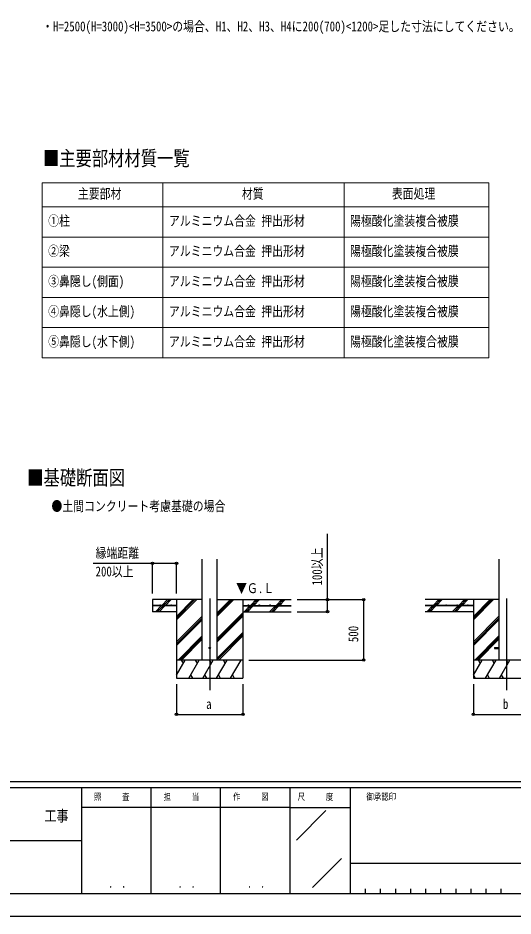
# Model space of a CAD drawing. Units: millimetres, scale not verified. Extents: x -10512 to 10512, y -7425 to 7425.
# Drawn here: x 2712 to 6812, y -7425 to 13 of the extents above; entities that cross this region are included whole.
import ezdxf
from ezdxf.enums import TextEntityAlignment as Align

# ---------------------------------------------------------------- set-up
doc = ezdxf.new("R2010")
doc.units = ezdxf.units.MM
doc.header["$LTSCALE"] = 30
doc.layers.add('0-1_TABLE1', color=7, linetype='Continuous', lineweight=18)
for name, color, linetype in [('0-2_USER1', 3, 'Continuous'), ('0-3_YKK_12', 2, 'Continuous'), ('0-4_YKK_13', 4, 'Continuous'), ('0-5_YKK_A1', 4, 'Continuous'), ('0-6_YKK_D', 6, 'Continuous'), ('0-7_YKK_ZWAK', 7, 'Continuous')]:
    doc.layers.add(name, color=color, linetype=linetype)
doc.styles.add('ＭＳ ゴシック', font='')
doc.styles.get('ＭＳ ゴシック').set_extended_font_data('MS Gothic')

msp = doc.modelspace()

# ---------------------------------------------------------------- linework, layer by layer
at = {"layer": '0-1_TABLE1'}
for p, q in [((2912.55, -1351.62), (6612.55, -1351.62)), ((2912.55, -1351.62), (2912.55, -2801.62)), ((3912.55, -1351.62), (3912.55, -2801.62)), ((5412.55, -1351.62), (5412.55, -2801.62)), ((6612.55, -1351.62), (6612.55, -2801.62)), ((2912.55, -1551.62), (6612.55, -1551.62)), ((2912.55, -1801.62), (6612.55, -1801.62)), ((2912.55, -2051.62), (6612.55, -2051.62)), ((2912.55, -2301.62), (6612.55, -2301.62)), ((2912.55, -2551.62), (6612.55, -2551.62)), ((2912.55, -2801.62), (6612.55, -2801.62))]:
    msp.add_line(p, q, dxfattribs=at)
at = {"layer": '0-3_YKK_12'}
for p, q in [((4300.55, -4795.29), (4300.55, -5554.5)), ((6758.55, -4795.29), (6758.55, -5554.5))]:
    msp.add_line(p, q, dxfattribs=at)
at = {"layer": '0-4_YKK_13'}
for p, q in [((6658.55, -5200), (6658.55, -5209)), ((6658.55, -5200), (6696.05, -5200)), ((6658.55, -5209), (6696.05, -5209))]:
    msp.add_line(p, q, dxfattribs=at)
msp.add_circle((4300.55, -5204.5), 5, dxfattribs=at)
at = {"layer": '0-5_YKK_A1'}
for p, q in [((4238.05, -5304.5), (4238.05, -4469.15)), ((4363.05, -5304.5), (4363.05, -4469.15)), ((6696.05, -4468.15), (6696.05, -5304.5)), ((3904.51, -4852), (3952.01, -4804.5)), ((3918.66, -4852), (3966.16, -4804.5)), ((3932.8, -4852), (3980.3, -4804.5)), ((4025.55, -4804.5), (4025.55, -5454.5)), ((4025.55, -4971.38), (4192.43, -4804.5)), ((4025.55, -4957.24), (4178.29, -4804.5)), ((4025.55, -4943.1), (4164.15, -4804.5)), ((4363.05, -4942.25), (4500.8, -4804.5)), ((4363.05, -4928.11), (4486.66, -4804.5)), ((4363.05, -4913.96), (4472.51, -4804.5)), ((4363.05, -4804.5), (4975.55, -4804.5)), ((4575.55, -4804.5), (4575.55, -5454.5)), ((4637.15, -4852), (4684.65, -4804.5)), ((4651.29, -4852), (4698.79, -4804.5)), ((4665.43, -4852), (4712.93, -4804.5)), ((4849.28, -4852), (4896.78, -4804.5)), ((4863.42, -4852), (4910.92, -4804.5)), ((4877.56, -4852), (4925.06, -4804.5)), ((6696.05, -4804.5), (6083.55, -4804.5)), ((6150.38, -4852), (6197.88, -4804.5)), ((6169.38, -4847.14), (6212.02, -4804.5)), ((6178.67, -4852), (6226.17, -4804.5)), ((6362.51, -4852), (6410.01, -4804.5)), ((6376.66, -4852), (6424.16, -4804.5)), ((6390.8, -4852), (6438.3, -4804.5)), ((6483.55, -4804.5), (6483.55, -5454.5)), ((6483.55, -4971.38), (6650.43, -4804.5)), ((6483.55, -4957.24), (6636.29, -4804.5)), ((6483.55, -4943.1), (6622.15, -4804.5)), ((4025.55, -4852), (3825.55, -4852)), ((4025.55, -4857), (3825.55, -4857)), ((4025.55, -4904.5), (3825.55, -4904.5)), ((3853.42, -4903.1), (3899.51, -4857)), ((3866.16, -4904.5), (3913.66, -4857)), ((3880.3, -4904.5), (3927.8, -4857)), ((4025.55, -4852), (4025.55, -4857)), ((4575.55, -4852), (4975.55, -4852)), ((4575.55, -4852), (4575.55, -4857)), ((4575.55, -4857), (4975.55, -4857)), ((4575.55, -4904.5), (4975.55, -4904.5)), ((4584.65, -4904.5), (4632.15, -4857)), ((4598.79, -4904.5), (4646.29, -4857)), ((4612.93, -4904.5), (4660.43, -4857)), ((4796.78, -4904.5), (4844.28, -4857)), ((4810.92, -4904.5), (4858.42, -4857)), ((4825.06, -4904.5), (4872.56, -4857)), ((6483.55, -4852), (6083.55, -4852)), ((6483.55, -4857), (6083.55, -4857)), ((6483.55, -4904.5), (6083.55, -4904.5)), ((6097.88, -4904.5), (6145.38, -4857)), ((6112.02, -4904.5), (6159.52, -4857)), ((6126.17, -4904.5), (6173.67, -4857)), ((6164.52, -4852), (6166.19, -4850.33)), ((6311.42, -4903.1), (6357.51, -4857)), ((6324.16, -4904.5), (6371.66, -4857)), ((6338.3, -4904.5), (6385.8, -4857)), ((6483.55, -4852), (6483.55, -4857)), ((4025.55, -5155.23), (4238.05, -4942.73)), ((4025.55, -5169.37), (4238.05, -4956.87)), ((4025.55, -5183.51), (4238.05, -4971.01)), ((4363.05, -5126.09), (4575.55, -4913.6)), ((4363.05, -5140.24), (4575.55, -4927.74)), ((4363.05, -5154.38), (4575.55, -4941.88)), ((6483.55, -5155.23), (6696.05, -4942.73)), ((6483.55, -5169.37), (6696.05, -4956.87)), ((6483.55, -5183.51), (6696.05, -4971.01)), ((4038.41, -5304.5), (4238.05, -5104.86)), ((4052.55, -5304.5), (4238.05, -5119)), ((4363.05, -5288.22), (4575.55, -5075.73)), ((4363.05, -5302.37), (4575.55, -5089.87)), ((4375.06, -5304.5), (4575.55, -5104.01)), ((6496.41, -5304.5), (6696.05, -5104.86)), ((6510.55, -5304.5), (6696.05, -5119)), ((4066.69, -5304.5), (4238.05, -5133.14)), ((6524.69, -5304.5), (6696.05, -5133.14)), ((4575.55, -5304.5), (4025.55, -5304.5)), ((4025.55, -5429.95), (4097.98, -5304.5)), ((4082.98, -5330.48), (4067.98, -5304.5)), ((4126.85, -5454.5), (4213.45, -5304.5)), ((4198.45, -5330.48), (4183.45, -5304.5)), ((4242.32, -5454.5), (4328.92, -5304.5)), ((4313.92, -5330.48), (4298.92, -5304.5)), ((4357.79, -5454.5), (4444.39, -5304.5)), ((4429.39, -5330.48), (4414.39, -5304.5)), ((4473.26, -5454.5), (4559.86, -5304.5)), ((4529.86, -5304.5), (4529.86, -5304.5)), ((7033.55, -5304.5), (6483.55, -5304.5)), ((6483.55, -5429.95), (6555.98, -5304.5)), ((6540.98, -5330.48), (6525.98, -5304.5)), ((6584.85, -5454.5), (6671.45, -5304.5)), ((6656.45, -5330.48), (6641.45, -5304.5)), ((6700.32, -5454.5), (6786.92, -5304.5)), ((6771.92, -5330.48), (6756.92, -5304.5)), ((4141.84, -5428.52), (4156.84, -5454.5)), ((4257.31, -5428.52), (4272.31, -5454.5)), ((4372.79, -5428.52), (4387.79, -5454.5)), ((4488.26, -5428.52), (4503.25, -5454.5)), ((6484.38, -5428.52), (6499.37, -5454.5)), ((6599.84, -5428.52), (6614.84, -5454.5)), ((6715.31, -5428.52), (6730.31, -5454.5)), ((4025.55, -5454.5), (4575.55, -5454.5)), ((6483.55, -5454.5), (7033.55, -5454.5))]:
    msp.add_line(p, q, dxfattribs=at)
msp.add_lwpolyline([(4238.05, -4804.5), (3825.55, -4804.5), (3825.55, -4904.5)], dxfattribs=at)
for centre in [(3890.55, -4849.5), (3980.55, -4849.5), (4620.55, -4849.5), (4710.55, -4849.5), (4800.55, -4849.5), (4890.55, -4849.5), (6168.55, -4849.5), (6258.55, -4849.5), (6348.55, -4849.5), (6438.55, -4849.5)]:
    msp.add_circle(centre, 2.5, dxfattribs=at)
at = {"layer": '0-6_YKK_D'}
for p, q in [((3825.55, -4754.5), (3825.55, -4503.5)), ((4025.55, -4754.5), (4025.55, -4503.5)), ((5025.55, -4804.5), (5576.55, -4804.5)), ((5025.55, -4804.5), (5276.55, -4804.5)), ((5575.55, -5304.5), (5575.55, -4804.5)), ((5025.55, -4904.5), (5276.55, -4904.5)), ((4625.55, -5304.5), (5576.55, -5304.5)), ((4025.55, -5504.5), (4025.55, -5755.5)), ((4575.55, -5504.5), (4575.55, -5755.5)), ((6483.55, -5504.5), (6483.55, -5755.5)), ((4025.55, -5754.5), (4575.55, -5754.5)), ((6483.55, -5754.5), (7033.55, -5754.5))]:
    msp.add_line(p, q, dxfattribs=at)
for points in [[(5275.55, -4904.5), (5275.55, -4804.5), (5275.55, -4259.5)], [(4025.55, -4504.5), (3825.55, -4504.5), (3335.05, -4504.5)]]:
    msp.add_lwpolyline(points, dxfattribs=at)
for centre in [(3825.55, -4504.5), (4025.55, -4504.5), (5275.55, -4804.5), (5575.55, -4804.5), (5275.55, -4904.5), (5575.55, -5304.5), (4025.55, -5754.5), (4575.55, -5754.5), (6483.55, -5754.5)]:
    msp.add_circle(centre, 10.62, dxfattribs=at)
at = {"layer": '0-7_YKK_ZWAK'}
for p, q in [((9737.55, -6312.5), (-9762.45, -6312.5)), ((3237.55, -6362.5), (-12.45, -6362.5)), ((3812.55, -6362.5), (3812.55, -7237.5)), ((4387.55, -6362.5), (4387.55, -7237.5)), ((4962.55, -6362.5), (4962.55, -7237.5)), ((5462.55, -6362.5), (4962.55, -6362.5)), ((8043.8, -6362.5), (5462.55, -6362.5)), ((5462.55, -6362.5), (5462.55, -7237.5)), ((4962.55, -6525), (3237.55, -6525)), ((4962.55, -6525), (5462.55, -6525)), ((5017.76, -6795.73), (5262.59, -6550.9)), ((-12.45, -6800), (3237.55, -6800)), ((5151.68, -7189.97), (5392.23, -6949.42)), ((5462.55, -6987.5), (8043.8, -6987.5)), ((5587.55, -7200), (5587.55, -7237.5)), ((5712.55, -7200), (5712.55, -7237.5)), ((5837.55, -7200), (5837.55, -7237.5)), ((5962.55, -7200), (5962.55, -7237.5)), ((6087.55, -7200), (6087.55, -7237.5)), ((6212.55, -7200), (6212.55, -7237.5)), ((6337.55, -7200), (6337.55, -7237.5)), ((6462.55, -7200), (6462.55, -7237.5)), ((6587.55, -7200), (6587.55, -7237.5)), ((6712.55, -7200), (6712.55, -7237.5)), ((-12.45, -7237.5), (3237.55, -7237.5)), ((3237.55, -7237.5), (4962.55, -7237.5)), ((4962.55, -7237.5), (5462.55, -7237.5)), ((5462.55, -7237.5), (8043.8, -7237.5))]:
    msp.add_line(p, q, dxfattribs=at)
msp.add_lwpolyline([(-10512.5, -7425), (10512.5, -7425), (10512.5, 7425), (-10512.5, 7425)], close=True, dxfattribs=at)
msp.add_lwpolyline([(4962.55, -6362.5), (3237.55, -6362.5), (3237.55, -7237.5)], dxfattribs=at)

# ---------------------------------------------------------------- texts
at = {"layer": '0-1_TABLE1', "style": 'ＭＳ ゴシック', "width": 0.8}
for s, p in [('主要部材', (3208.55, -1507.87)), ('材質', (4566.55, -1507.87)), ('表面処理', (5808.55, -1507.87)), ('①柱', (2962.55, -1732.87)), ('アルミニウム合金 押出形材', (3962.55, -1732.87)), ('陽極酸化塗装複合被膜', (5462.55, -1732.87)), ('②梁', (2962.55, -1982.87)), ('アルミニウム合金 押出形材', (3962.55, -1982.87)), ('陽極酸化塗装複合被膜', (5462.55, -1982.87)), ('③鼻隠し(側面)', (2962.55, -2232.87)), ('アルミニウム合金 押出形材', (3962.55, -2232.87)), ('陽極酸化塗装複合被膜', (5462.55, -2232.87)), ('④鼻隠し(水上側)', (2962.55, -2482.87)), ('アルミニウム合金 押出形材', (3962.55, -2482.87)), ('陽極酸化塗装複合被膜', (5462.55, -2482.87)), ('⑤鼻隠し(水下側)', (2962.55, -2732.87)), ('アルミニウム合金 押出形材', (3962.55, -2732.87)), ('陽極酸化塗装複合被膜', (5462.55, -2732.87))]:
    msp.add_text(s, height=82.48, dxfattribs=at).set_placement(p, align=Align.BOTTOM_LEFT)
at = {"layer": '0-2_USER1', "style": 'ＭＳ ゴシック', "width": 0.8}
for s, height, p in [('・H=2500(H=3000)<H=3500>の場合、H1、H2、H3、H4に200(700)<1200>足した寸法にしてください。', 82.48, (2912.55, -122.77)), ('■主要部材材質一覧', 123.7, (2919.24, -1248.1)), ('■基礎断面図', 123.8, (2788.7, -3893.48)), ('●土間コンクリート考慮基礎の場合', 82.48, (2989.69, -4096.2))]:
    msp.add_text(s, height=height, dxfattribs=at).set_placement(p, align=Align.BOTTOM_LEFT)
at = {"layer": '0-5_YKK_A1', "style": 'ＭＳ ゴシック', "width": 0.8}
msp.add_text('▼Ｇ.Ｌ', height=82.48, dxfattribs=at).set_placement((4518.83, -4775.45), align=Align.BOTTOM_LEFT)
at = {"layer": '0-6_YKK_D', "style": 'ＭＳ ゴシック', "width": 0.8}
for s, p in [('縁端距離', (3355.05, -4484.5)), ('200以上', (3355.05, -4637)), ('a', (4270.55, -5734.5)), ('b', (6728.55, -5734.5))]:
    msp.add_text(s, height=82.48, dxfattribs=at).set_placement(p, align=Align.BOTTOM_LEFT)
for s, p in [('100以上', (5255.55, -4687.5)), ('500', (5555.55, -5156.5))]:
    msp.add_text(s, height=82.48, rotation=90, dxfattribs=at).set_placement(p, align=Align.BOTTOM_LEFT)
at = {"layer": '0-7_YKK_ZWAK', "style": 'ＭＳ ゴシック', "width": 0.8}
for s, height, p in [('照     査', 54.99, (3341.05, -6481.25)), ('担     当', 54.99, (3918.05, -6481.25)), ('作     図', 54.99, (4493.05, -6481.25)), ('尺     度', 54.99, (5028.55, -6481.25)), ('御承認印', 54.99, (5597.85, -6481.25)), ('工事', 91.64, (2930.83, -6668.66)), ('． ．', 64.79, (3462.5, -7210.88)), ('． ．', 64.79, (4037.5, -7210.88)), ('． ．', 64.79, (4612.5, -7210.88))]:
    msp.add_text(s, height=height, dxfattribs=at).set_placement(p, align=Align.BOTTOM_LEFT)

doc.saveas('drawing.dxf')
